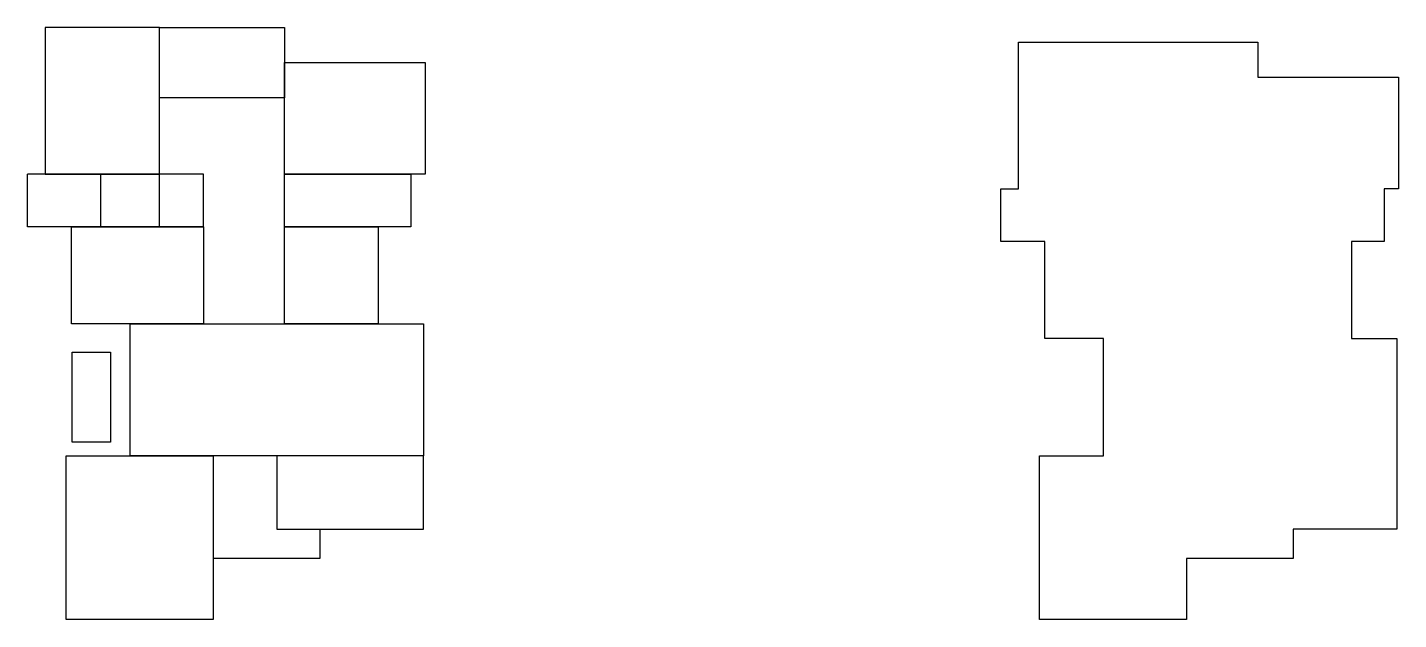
# Model space of a CAD drawing. Header units: millimetres. Extents: x 183967 to 694302, y -13937 to 57963.
# Drawn here: x 274455 to 321183, y 9941 to 30122 of the extents above; entities that cross this region are included whole.
import ezdxf

# ---------------------------------------------------------------- set-up
doc = ezdxf.new("R2010")
doc.units = ezdxf.units.MM
doc.header["$MEASUREMENT"] = 0

msp = doc.modelspace()

# ---------------------------------------------------------------- linework, layer by layer
at = {"color": 5, "lineweight": 30}
for p, q in [((283211, 27723), (278955, 27723)), ((280455, 25122), (274455, 25122)), ((274455, 23322), (274455, 25122)), ((276955, 23322), (276955, 25122)), ((278955, 23322), (278955, 25122)), ((280455, 23322), (280455, 25122)), ((280455, 23322), (274455, 23322))]:
    msp.add_line(p, q, dxfattribs=at)
at = {"color": 251, "lineweight": 30, "true_color": 0x636466}
for p, q in [((284424, 13022), (284424, 12022)), ((284424, 12022), (280787, 12022))]:
    msp.add_line(p, q, dxfattribs=at)
at = {"color": 5, "lineweight": 30}
for points in [[(275055, 25122), (278955, 25122), (278955, 30122), (275055, 30122)], [(287522, 23322), (283211, 23322), (283211, 25122), (287522, 25122)], [(275955, 23322), (280455, 23322), (280455, 20022), (275955, 20022)], [(283211, 23322), (286411, 23322), (286411, 20022), (283211, 20022)], [(277955, 20022), (287955, 20022), (287955, 15522), (277955, 15522)], [(287955, 13022), (287955, 15522), (282955, 15522), (282955, 13022)]]:
    msp.add_lwpolyline(points, close=True, dxfattribs=at)
at = {"color": 251, "lineweight": 30, "true_color": 0x636466}
for points in [[(283211, 27723), (278955, 27723), (278955, 30122), (283211, 30122)], [(275778, 15522), (280787, 15522), (280787, 9941), (275778, 9941)]]:
    msp.add_lwpolyline(points, close=True, dxfattribs=at)
at = {"color": 5, "lineweight": 30}
for points in [[(313959, 9941), (308949, 9941), (308949, 15522), (311127, 15522), (311127, 19522), (309127, 19522), (309127, 22822), (307627, 22822), (307627, 24622), (308227, 24622), (308227, 29622), (316383, 29622), (316383, 28423), (321183, 28423)], [(308227, 29622), (316383, 29622), (316383, 28423), (321183, 28423), (321183, 24622), (320694, 24622), (320694, 22822), (319583, 22822), (319583, 19522), (321127, 19522), (321127, 13022), (317595, 13022), (317595, 12022), (313959, 12022), (313959, 9941)], [(283211, 25103), (283211, 28923), (288011, 28923), (288011, 25122), (283211, 25122)]]:
    msp.add_lwpolyline(points, dxfattribs=at)
at = {"color": 4, "lineweight": 30}
msp.add_lwpolyline([(275975, 19051), (277291, 19051), (277291, 15984), (275975, 15984)], close=True, dxfattribs=at)

doc.saveas('drawing.dxf')
